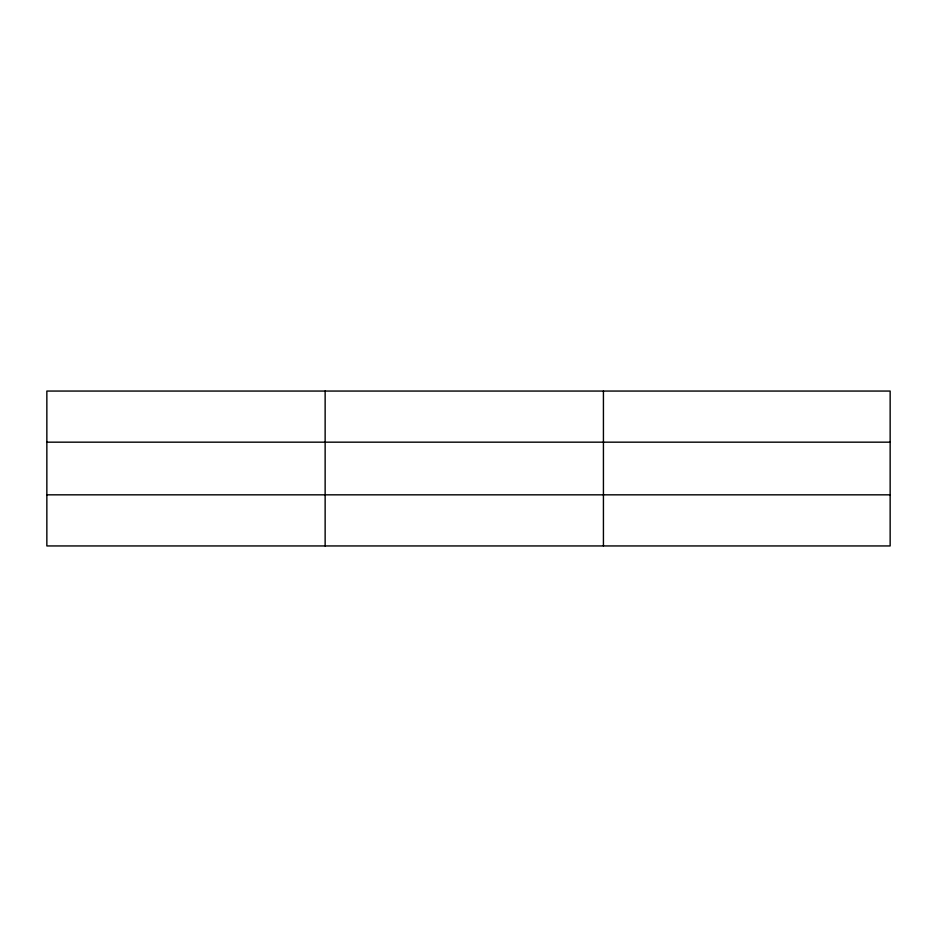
<?xml version="1.0" encoding="UTF-8"?>
<svg xmlns="http://www.w3.org/2000/svg" width="937" height="937" viewBox="0 0 937 937"><rect width="100%" height="100%" fill="white"/><g stroke="black" fill="none" stroke-linecap="round" stroke-linejoin="round"><path stroke-width="1.41" d="M325.139 391.057L325.139 545.943M603.428 391.057L603.428 545.943M890.15 494.83L890.15 545.943L46.85 545.943L46.85 391.057L890.15 391.057L890.15 494.83L46.85 494.83M46.85 442.17L890.15 442.17"/></g></svg>
